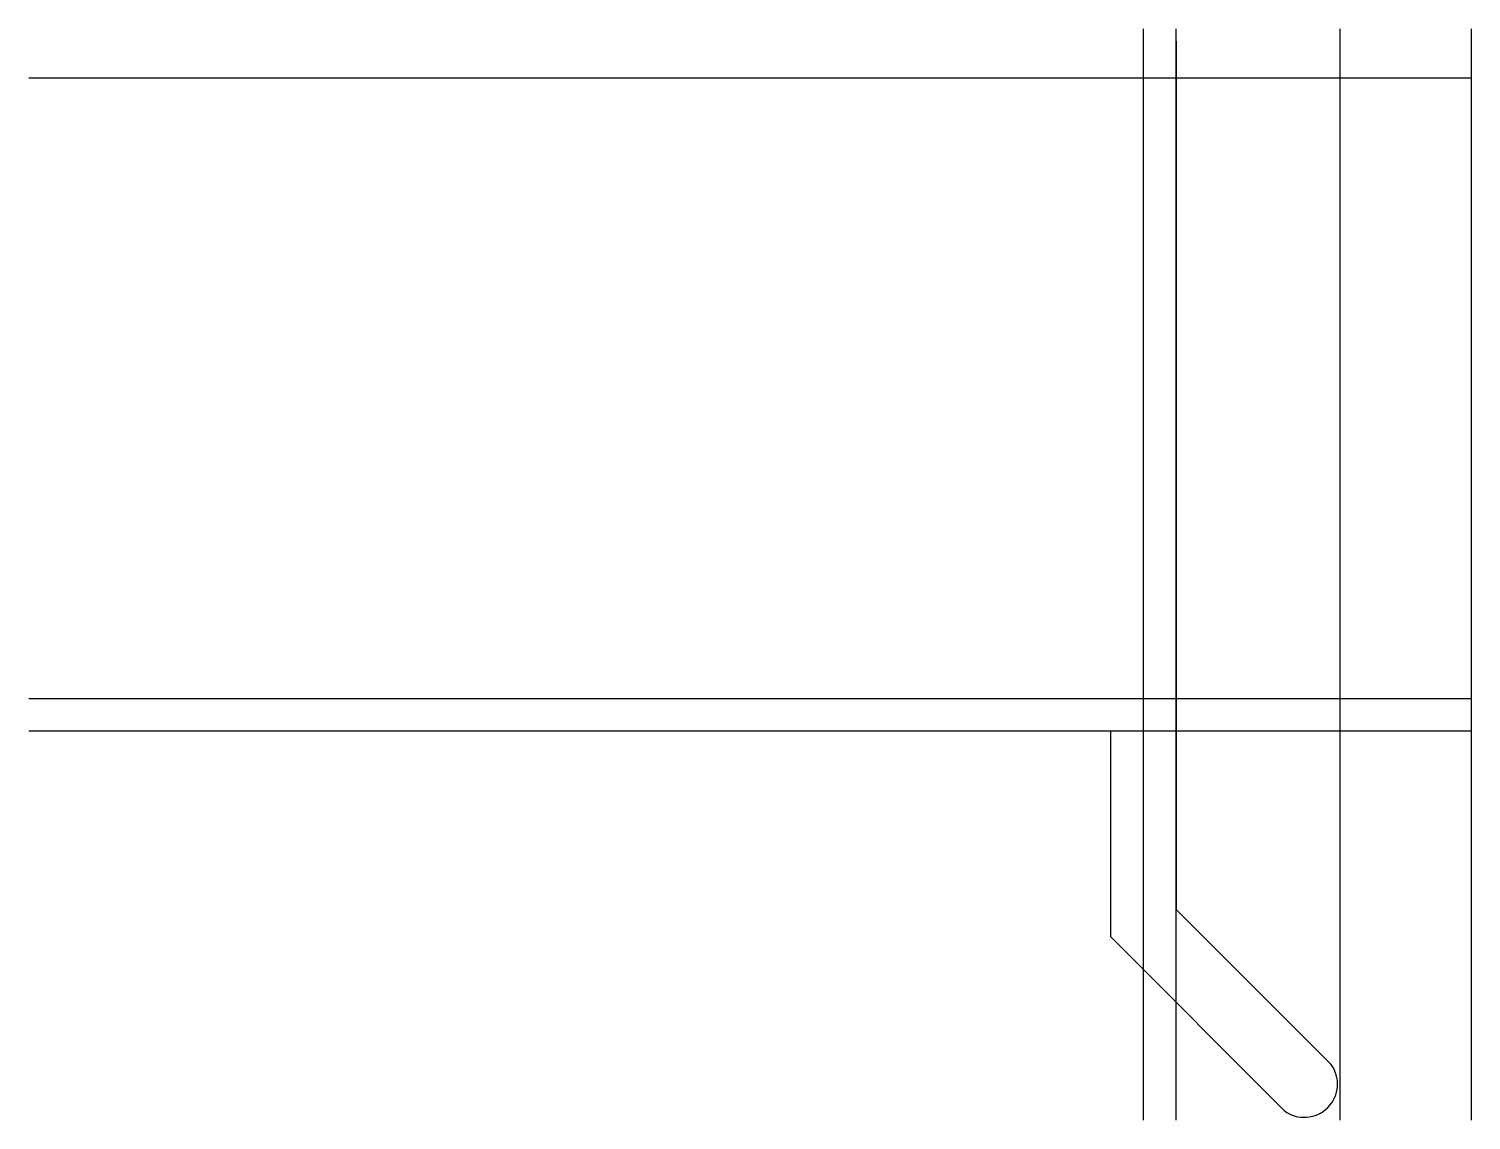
# Model space of a CAD drawing. Extents: x -34 to 10, y -12.9 to 20.4.
import ezdxf

# ---------------------------------------------------------------- set-up
doc = ezdxf.new("R2010")
doc.units = 0
doc.layers.get('0').update_dxf_attribs({"linetype": 'CONTINUOUS'})

msp = doc.modelspace()

# ---------------------------------------------------------------- linework, layer by layer
at = {"linetype": 'CONTINUOUS'}
for p, q in [((0, -12.86), (0, 20.42)), ((1, -12.86), (1, 20.42)), ((6, -12.86), (6, 20.42)), ((10, 20.42), (10, -12.86)), ((1, 20.04), (1, -6.44)), ((10, 18.92), (-34, 18.92)), ((-34, 0), (10, 0)), ((10, -1), (-34, -1)), ((-1, -1), (-34, -1)), ((-1, -1), (-1, -7.26)), ((1, -6.44), (5.72, -11.15)), ((-1, -7.26), (4.3, -12.57))]:
    msp.add_line(p, q, dxfattribs=at)
msp.add_arc((4.91, -11.76), 1.014, 233.053, 36.947, dxfattribs=at)

doc.saveas('drawing.dxf')
